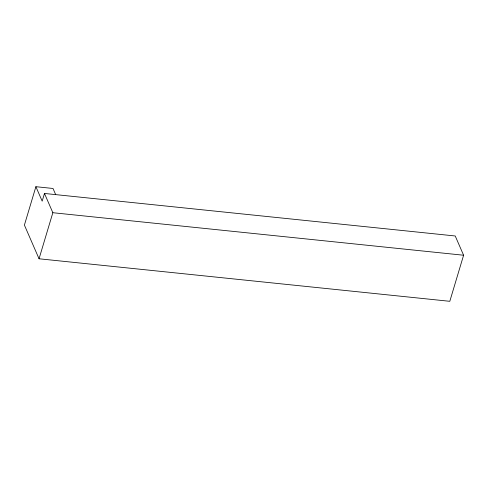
<?xml version="1.0" encoding="UTF-8"?>
<svg xmlns="http://www.w3.org/2000/svg" width="488" height="488" viewBox="0 0 488 488"><rect width="100%" height="100%" fill="white"/><g stroke="black" fill="none" stroke-linecap="round" stroke-linejoin="round"><path stroke-width="0.73" d="M35.898 186.697L24.4 225.09L39.046 258.78L449.802 301.303L463.6 255.236L455.231 235.985L44.475 193.461L42.175 201.135L35.898 186.697L53.009 188.472L55.699 194.657M39.046 258.78L52.844 212.713L44.475 193.461M52.844 212.713L463.6 255.236"/></g></svg>
